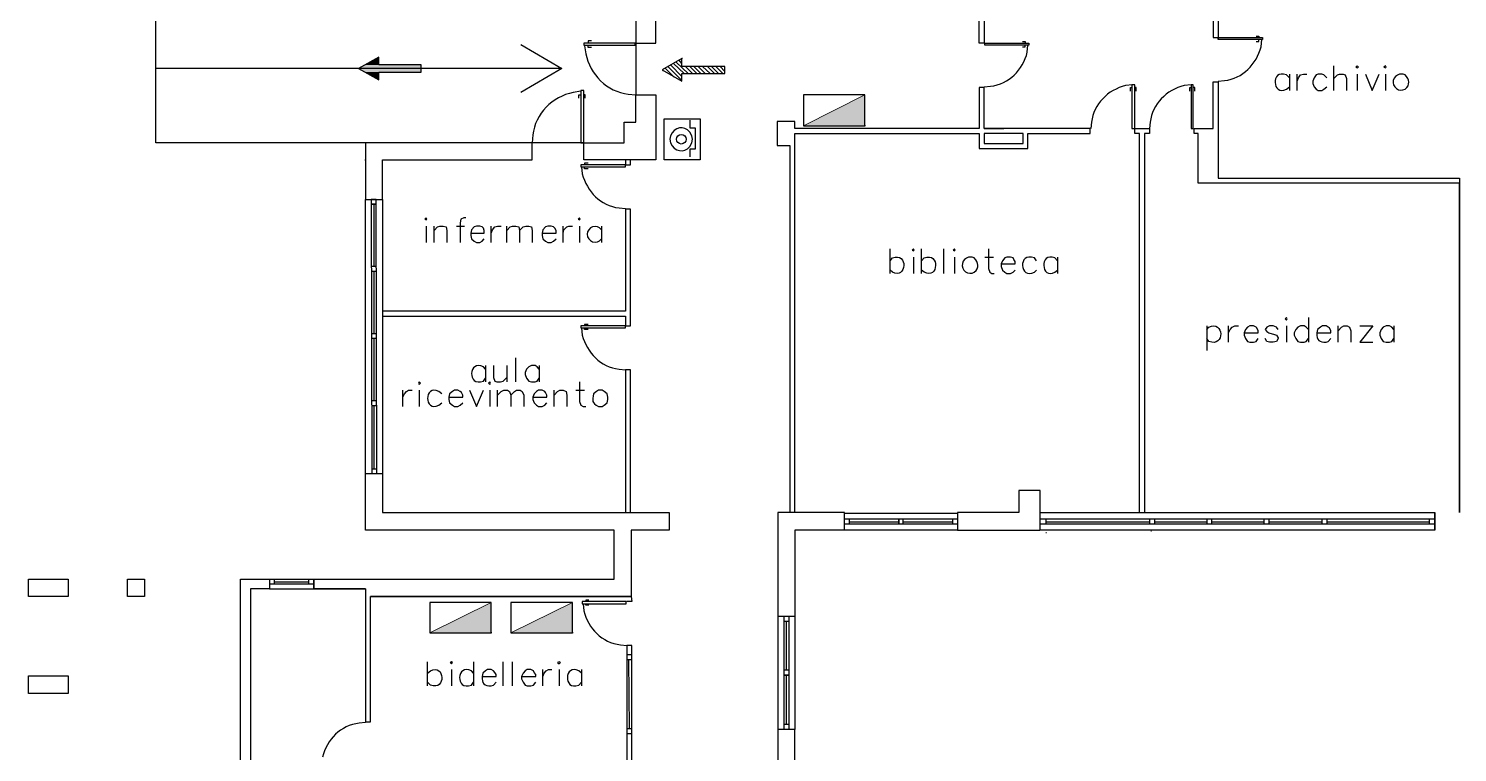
# Model space of a CAD drawing. Header units: millimetres. Extents: x 2592 to 5194, y 1172 to 2359.
# Drawn here: x 2593.068 to 2594.754, y 1181.037 to 1181.89 of the extents above; entities that cross this region are included whole.
import ezdxf

# ---------------------------------------------------------------- set-up
doc = ezdxf.new("R2010")
doc.units = ezdxf.units.MM
doc.layers.add('PDF _Geometria', color=7, linetype='Continuous')
doc.layers.add('PDF _Riempimenti solidi', color=3, linetype='Continuous')

msp = doc.modelspace()

# ---------------------------------------------------------------- linework, layer by layer
at = {"layer": 'PDF _Geometria', "lineweight": 25}
for points in [[(2594.7561, 1181.969), (2594.6603, 1181.969), (2594.6603, 1181.9865), (2594.4478, 1181.9865), (2594.4478, 1181.9432), (2594.4653, 1181.9432), (2594.4653, 1181.8799), (2594.4711, 1181.8799)], [(2593.7228, 1181.9299), (2593.7703, 1181.9299), (2593.7703, 1181.9065), (2593.7844, 1181.9065), (2593.7844, 1181.8732), (2593.8078, 1181.8732), (2593.8078, 1181.9507), (2593.7228, 1181.9507)], [(2594.4711, 1181.9432), (2594.4711, 1181.8774)], [(2593.7228, 1181.7557), (2593.7703, 1181.7557), (2593.7703, 1181.7799), (2593.7844, 1181.7799), (2593.7844, 1181.8124), (2593.8078, 1181.8124), (2593.8078, 1181.7357), (2593.7228, 1181.7357), (2593.7228, 1181.7557), (2593.6619, 1181.7557), (2593.2178, 1181.7557), (2593.2178, 1181.9299), (2593.4644, 1181.9299), (2593.6528, 1181.9299)], [(2593.6486, 1181.8715), (2593.6969, 1181.8432), (2593.2178, 1181.8432)], [(2593.7844, 1181.8732), (2593.7844, 1181.8124)], [(2593.8394, 1181.8549), (2593.8386, 1181.8549), (2593.8153, 1181.8415), (2593.8386, 1181.8282), (2593.8386, 1181.8374), (2593.8894, 1181.8374), (2593.8894, 1181.8457), (2593.8386, 1181.8457), (2593.8386, 1181.8549)], [(2593.6969, 1181.8432), (2593.6486, 1181.8149)], [(2593.8169, 1181.8407), (2593.8161, 1181.8415)], [(2593.8294, 1181.8332), (2593.8194, 1181.8432)], [(2593.8386, 1181.829), (2593.8219, 1181.8457)], [(2593.8386, 1181.834), (2593.8253, 1181.8474)], [(2593.8411, 1181.8374), (2593.8286, 1181.849)], [(2593.8461, 1181.8374), (2593.8319, 1181.8507)], [(2593.8386, 1181.849), (2593.8353, 1181.8532)], [(2593.8511, 1181.8374), (2593.8428, 1181.8457)], [(2593.8561, 1181.8374), (2593.8478, 1181.8457)], [(2593.8611, 1181.8374), (2593.8528, 1181.8457)], [(2593.8661, 1181.8374), (2593.8578, 1181.8457)], [(2593.8719, 1181.8374), (2593.8628, 1181.8457)], [(2593.8769, 1181.8374), (2593.8686, 1181.8457)], [(2593.8819, 1181.8374), (2593.8736, 1181.8457)], [(2593.8869, 1181.8374), (2593.8786, 1181.8457)], [(2593.8894, 1181.8399), (2593.8836, 1181.8457)], [(2593.8894, 1181.8449), (2593.8886, 1181.8457)], [(2594.6078, 1181.8174), (2594.6078, 1181.8465)], [(2593.9719, 1181.3199), (2593.9719, 1181.7665), (2594.1894, 1181.7665), (2594.1894, 1181.749), (2594.2469, 1181.749), (2594.2469, 1181.7665), (2594.3203, 1181.7665), (2594.3203, 1181.7724), (2594.1953, 1181.7724), (2594.1953, 1181.8207), (2594.1894, 1181.8207), (2594.1894, 1181.7724), (2593.9719, 1181.7724), (2593.9719, 1181.7807), (2593.9511, 1181.7807), (2593.9511, 1181.7524), (2593.9661, 1181.7524), (2593.9661, 1181.3199)], [(2594.4478, 1181.7082), (2594.4478, 1181.7665), (2594.4428, 1181.7665), (2594.4428, 1181.7724), (2594.4653, 1181.7724), (2594.4653, 1181.8274), (2594.4711, 1181.8274), (2594.4711, 1181.7724), (2594.4711, 1181.714), (2594.7561, 1181.714), (2594.7561, 1181.3199), (2594.7561, 1181.7082), (2594.4711, 1181.7082), (2594.4478, 1181.7082), (2594.4478, 1181.7665)], [(2594.5553, 1181.8324), (2594.5519, 1181.8357)], [(2594.5519, 1181.819), (2594.5553, 1181.8215)], [(2594.5553, 1181.8365), (2594.5553, 1181.8174)], [(2594.5644, 1181.8174), (2594.5644, 1181.8365)], [(2594.5644, 1181.8282), (2594.5661, 1181.8324), (2594.5686, 1181.8357), (2594.5719, 1181.8365), (2594.5761, 1181.8365)], [(2594.5994, 1181.8324), (2594.5961, 1181.8357), (2594.5936, 1181.8365), (2594.5894, 1181.8365), (2594.5869, 1181.8357), (2594.5844, 1181.8324), (2594.5828, 1181.8282), (2594.5828, 1181.8257), (2594.5844, 1181.8215), (2594.5869, 1181.819), (2594.5894, 1181.8174), (2594.5936, 1181.8174), (2594.5961, 1181.819), (2594.5994, 1181.8215)], [(2594.6078, 1181.8315), (2594.6119, 1181.8357), (2594.6144, 1181.8365), (2594.6186, 1181.8365), (2594.6211, 1181.8357), (2594.6228, 1181.8315), (2594.6228, 1181.8174)], [(2594.6353, 1181.8365), (2594.6353, 1181.8174)], [(2594.6453, 1181.8365), (2594.6528, 1181.8174), (2594.6611, 1181.8365)], [(2594.6686, 1181.8365), (2594.6686, 1181.8174)], [(2594.0553, 1181.7757), (2594.0544, 1181.7757), (2594.0544, 1181.8124), (2593.9819, 1181.8124), (2593.9819, 1181.7757), (2594.0544, 1181.7757)], [(2593.8478, 1181.7824), (2593.8478, 1181.7732), (2593.8544, 1181.7732), (2593.8544, 1181.7482), (2593.8478, 1181.7482), (2593.8478, 1181.739)], [(2594.1953, 1181.7724), (2594.2186, 1181.7724)], [(2594.3786, 1181.3199), (2594.3786, 1181.7665), (2594.3728, 1181.7665), (2594.3728, 1181.7724), (2594.3903, 1181.7724), (2594.3903, 1181.7665), (2594.3844, 1181.7665), (2594.3844, 1181.3199)], [(2593.4653, 1181.7557), (2593.4653, 1181.689), (2593.4853, 1181.689), (2593.4853, 1181.7357), (2593.6619, 1181.7357), (2593.6619, 1181.7557)], [(2593.8253, 1181.764), (2593.8244, 1181.7599), (2593.8253, 1181.7557)], [(2593.8478, 1181.7515), (2593.8503, 1181.7557), (2593.8511, 1181.7599), (2593.8503, 1181.764), (2593.8478, 1181.7682)], [(2594.2186, 1181.7665), (2594.1953, 1181.7665), (2594.1953, 1181.7549), (2594.2411, 1181.7549), (2594.2411, 1181.7665), (2594.1953, 1181.7665)], [(2593.4644, 1181.7357), (2593.4653, 1181.7357)], [(2593.7719, 1181.7357), (2593.7719, 1181.7299), (2593.7778, 1181.7299), (2593.7778, 1181.7357)], [(2593.4653, 1181.3657), (2593.4653, 1181.689)], [(2593.4853, 1181.689), (2593.4853, 1181.3657)], [(2593.4853, 1181.5515), (2593.7719, 1181.5515), (2593.7719, 1181.5399), (2593.7778, 1181.5399), (2593.7778, 1181.6774), (2593.7719, 1181.6774), (2593.7719, 1181.5574), (2593.4853, 1181.5574)], [(2593.5369, 1181.6574), (2593.5369, 1181.6382)], [(2593.5461, 1181.6382), (2593.5461, 1181.6574)], [(2593.5461, 1181.6524), (2593.5503, 1181.6565), (2593.5528, 1181.6574), (2593.5569, 1181.6574), (2593.5603, 1181.6565), (2593.5611, 1181.6524), (2593.5611, 1181.6382)], [(2593.5728, 1181.6574), (2593.5819, 1181.6574)], [(2593.5836, 1181.6674), (2593.5811, 1181.6674), (2593.5778, 1181.6657), (2593.5769, 1181.6615), (2593.5769, 1181.6382)], [(2593.5894, 1181.649), (2593.6053, 1181.649), (2593.6053, 1181.6524), (2593.6044, 1181.6549), (2593.6028, 1181.6565), (2593.6003, 1181.6574), (2593.5961, 1181.6574), (2593.5936, 1181.6565), (2593.5903, 1181.6532), (2593.5894, 1181.649), (2593.5894, 1181.6465), (2593.5903, 1181.6424), (2593.5936, 1181.6399), (2593.5961, 1181.6382), (2593.6003, 1181.6382), (2593.6028, 1181.6399), (2593.6053, 1181.6424)], [(2593.6136, 1181.6382), (2593.6136, 1181.6574)], [(2593.6136, 1181.649), (2593.6153, 1181.6532), (2593.6178, 1181.6565), (2593.6211, 1181.6574), (2593.6253, 1181.6574)], [(2593.6319, 1181.6382), (2593.6319, 1181.6574)], [(2593.6319, 1181.6524), (2593.6361, 1181.6565), (2593.6386, 1181.6574), (2593.6428, 1181.6574), (2593.6461, 1181.6565), (2593.6469, 1181.6524), (2593.6469, 1181.6382)], [(2593.6469, 1181.6524), (2593.6511, 1181.6565), (2593.6544, 1181.6574), (2593.6578, 1181.6574), (2593.6611, 1181.6565), (2593.6619, 1181.6524), (2593.6619, 1181.6382)], [(2593.6736, 1181.649), (2593.6903, 1181.649), (2593.6903, 1181.6524), (2593.6886, 1181.6549), (2593.6869, 1181.6565), (2593.6844, 1181.6574), (2593.6803, 1181.6574), (2593.6778, 1181.6565), (2593.6744, 1181.6532), (2593.6736, 1181.649), (2593.6736, 1181.6465), (2593.6744, 1181.6424), (2593.6778, 1181.6399), (2593.6803, 1181.6382), (2593.6844, 1181.6382), (2593.6869, 1181.6399), (2593.6903, 1181.6424)], [(2593.6986, 1181.6382), (2593.6986, 1181.6574)], [(2593.6986, 1181.649), (2593.6994, 1181.6532), (2593.7028, 1181.6565), (2593.7053, 1181.6574), (2593.7094, 1181.6574)], [(2593.7178, 1181.6574), (2593.7178, 1181.6382)], [(2593.7436, 1181.6574), (2593.7436, 1181.6382)], [(2594.0844, 1181.6015), (2594.0844, 1181.6307)], [(2594.0844, 1181.6165), (2594.0869, 1181.6199)], [(2594.1119, 1181.6207), (2594.1119, 1181.6015)], [(2594.1211, 1181.6015), (2594.1211, 1181.6307)], [(2594.1211, 1181.6165), (2594.1244, 1181.6199)], [(2594.1478, 1181.6015), (2594.1478, 1181.6307)], [(2594.1603, 1181.6207), (2594.1603, 1181.6015)], [(2594.1961, 1181.6207), (2594.2061, 1181.6207)], [(2594.2003, 1181.6307), (2594.2003, 1181.6074), (2594.2019, 1181.6032), (2594.2044, 1181.6015), (2594.2069, 1181.6015)], [(2594.2153, 1181.6132), (2594.2319, 1181.6132), (2594.2319, 1181.6157), (2594.2303, 1181.6182), (2594.2294, 1181.6199), (2594.2261, 1181.6207), (2594.2219, 1181.6207), (2594.2194, 1181.6199), (2594.2169, 1181.6165), (2594.2153, 1181.6132), (2594.2153, 1181.6099), (2594.2169, 1181.6057), (2594.2194, 1181.6032), (2594.2219, 1181.6015), (2594.2261, 1181.6015), (2594.2294, 1181.6032), (2594.2319, 1181.6057)], [(2594.2569, 1181.6165), (2594.2544, 1181.6199)], [(2594.2819, 1181.6165), (2594.2786, 1181.6199)], [(2594.2819, 1181.6207), (2594.2819, 1181.6015)], [(2594.0869, 1181.6032), (2594.0844, 1181.6057)], [(2594.1244, 1181.6032), (2594.1211, 1181.6057)], [(2594.2544, 1181.6032), (2594.2569, 1181.6057)], [(2594.2786, 1181.6032), (2594.2819, 1181.6057)], [(2594.4578, 1181.5399), (2594.4578, 1181.5107)], [(2594.4578, 1181.5357), (2594.4603, 1181.5382)], [(2594.4836, 1181.5207), (2594.4836, 1181.5399)], [(2594.4836, 1181.5315), (2594.4853, 1181.5357), (2594.4878, 1181.5382), (2594.4911, 1181.5399), (2594.4953, 1181.5399)], [(2594.5019, 1181.5315), (2594.5186, 1181.5315), (2594.5186, 1181.534), (2594.5169, 1181.5374), (2594.5161, 1181.5382), (2594.5128, 1181.5399), (2594.5086, 1181.5399), (2594.5061, 1181.5382), (2594.5036, 1181.5357), (2594.5019, 1181.5315), (2594.5019, 1181.529), (2594.5036, 1181.5249), (2594.5061, 1181.5215), (2594.5086, 1181.5207), (2594.5128, 1181.5207), (2594.5161, 1181.5215), (2594.5186, 1181.5249)], [(2594.5419, 1181.5357), (2594.5403, 1181.5382), (2594.5361, 1181.5399), (2594.5319, 1181.5399), (2594.5286, 1181.5382), (2594.5269, 1181.5357), (2594.5286, 1181.5332), (2594.5311, 1181.5315), (2594.5378, 1181.5299), (2594.5403, 1181.529), (2594.5419, 1181.5257), (2594.5419, 1181.5249), (2594.5403, 1181.5215), (2594.5361, 1181.5207), (2594.5319, 1181.5207), (2594.5286, 1181.5215), (2594.5269, 1181.5249)], [(2594.5519, 1181.5399), (2594.5519, 1181.5207)], [(2594.5778, 1181.5357), (2594.5753, 1181.5382), (2594.5728, 1181.5399), (2594.5686, 1181.5399), (2594.5653, 1181.5382), (2594.5628, 1181.5357), (2594.5611, 1181.5315), (2594.5611, 1181.529), (2594.5628, 1181.5249), (2594.5653, 1181.5215), (2594.5686, 1181.5207), (2594.5728, 1181.5207), (2594.5753, 1181.5215), (2594.5778, 1181.5249)], [(2594.5778, 1181.5499), (2594.5778, 1181.5207)], [(2594.6128, 1181.5207), (2594.6128, 1181.5399)], [(2594.6128, 1181.534), (2594.6169, 1181.5382), (2594.6194, 1181.5399), (2594.6236, 1181.5399), (2594.6261, 1181.5382), (2594.6278, 1181.534), (2594.6278, 1181.5207)], [(2594.6386, 1181.5399), (2594.6536, 1181.5399), (2594.6386, 1181.5207), (2594.6536, 1181.5207)], [(2594.6786, 1181.5357), (2594.6761, 1181.5382), (2594.6736, 1181.5399), (2594.6694, 1181.5399), (2594.6661, 1181.5382), (2594.6636, 1181.5357), (2594.6619, 1181.5315), (2594.6619, 1181.529), (2594.6636, 1181.5249), (2594.6661, 1181.5215), (2594.6694, 1181.5207), (2594.6736, 1181.5207), (2594.6761, 1181.5215), (2594.6786, 1181.5249)], [(2594.6786, 1181.5399), (2594.6786, 1181.5207)], [(2594.4603, 1181.5215), (2594.4578, 1181.5249)], [(2594.5986, 1181.5207), (2594.6011, 1181.5215), (2594.6044, 1181.5249)], [(2593.6428, 1181.474), (2593.6428, 1181.5024)], [(2593.6069, 1181.489), (2593.6044, 1181.4915)], [(2593.6069, 1181.4932), (2593.6069, 1181.474)], [(2593.6161, 1181.4932), (2593.6161, 1181.479), (2593.6178, 1181.4749), (2593.6203, 1181.474), (2593.6244, 1181.474), (2593.6278, 1181.4749), (2593.6319, 1181.479)], [(2593.6319, 1181.4932), (2593.6319, 1181.474)], [(2593.6703, 1181.489), (2593.6678, 1181.4915), (2593.6653, 1181.4932), (2593.6611, 1181.4932), (2593.6578, 1181.4915), (2593.6553, 1181.489), (2593.6536, 1181.4849), (2593.6536, 1181.4824), (2593.6553, 1181.4782), (2593.6578, 1181.4749), (2593.6611, 1181.474), (2593.6653, 1181.474), (2593.6678, 1181.4749), (2593.6703, 1181.4782)], [(2593.6703, 1181.4932), (2593.6703, 1181.474)], [(2593.7778, 1181.3199), (2593.7778, 1181.4882), (2593.7719, 1181.4882), (2593.7719, 1181.3199)], [(2593.6044, 1181.4749), (2593.6069, 1181.4782)], [(2593.7178, 1181.474), (2593.7178, 1181.4507), (2593.7194, 1181.4465), (2593.7219, 1181.4449), (2593.7253, 1181.4449)], [(2593.5094, 1181.4449), (2593.5094, 1181.464)], [(2593.5094, 1181.4557), (2593.5111, 1181.4599), (2593.5136, 1181.4624), (2593.5161, 1181.464), (2593.5203, 1181.464)], [(2593.5286, 1181.464), (2593.5286, 1181.4449)], [(2593.5553, 1181.4599), (2593.5519, 1181.4624)], [(2593.5519, 1181.4465), (2593.5553, 1181.449)], [(2593.5636, 1181.4557), (2593.5803, 1181.4557), (2593.5803, 1181.4582), (2593.5786, 1181.4615), (2593.5769, 1181.4624), (2593.5744, 1181.464), (2593.5703, 1181.464), (2593.5678, 1181.4624), (2593.5644, 1181.4599), (2593.5636, 1181.4557), (2593.5636, 1181.4532), (2593.5644, 1181.449), (2593.5678, 1181.4465), (2593.5703, 1181.4449), (2593.5744, 1181.4449), (2593.5769, 1181.4465), (2593.5803, 1181.449)], [(2593.5878, 1181.464), (2593.5961, 1181.4449), (2593.6044, 1181.464)], [(2593.6119, 1181.464), (2593.6119, 1181.4449)], [(2593.6211, 1181.4449), (2593.6211, 1181.464)], [(2593.6211, 1181.4582), (2593.6253, 1181.4624), (2593.6286, 1181.464), (2593.6328, 1181.464), (2593.6353, 1181.4624), (2593.6369, 1181.4582), (2593.6369, 1181.4449)], [(2593.6369, 1181.4582), (2593.6411, 1181.4624), (2593.6436, 1181.464), (2593.6478, 1181.464), (2593.6503, 1181.4624), (2593.6519, 1181.4582), (2593.6519, 1181.4449)], [(2593.6628, 1181.4557), (2593.6794, 1181.4557), (2593.6794, 1181.4582), (2593.6778, 1181.4615), (2593.6769, 1181.4624), (2593.6736, 1181.464), (2593.6694, 1181.464), (2593.6669, 1181.4624), (2593.6644, 1181.4599), (2593.6628, 1181.4557), (2593.6628, 1181.4532), (2593.6644, 1181.449), (2593.6669, 1181.4465), (2593.6694, 1181.4449), (2593.6736, 1181.4449), (2593.6769, 1181.4465), (2593.6794, 1181.449)], [(2593.6878, 1181.4449), (2593.6878, 1181.464)], [(2593.6878, 1181.4582), (2593.6919, 1181.4624), (2593.6944, 1181.464), (2593.6986, 1181.464), (2593.7019, 1181.4624), (2593.7028, 1181.4582), (2593.7028, 1181.4449)], [(2593.7136, 1181.464), (2593.7236, 1181.464)], [(2593.7403, 1181.4449), (2593.7444, 1181.4449), (2593.7469, 1181.4465), (2593.7503, 1181.449), (2593.7511, 1181.4532), (2593.7511, 1181.4557), (2593.7503, 1181.4599), (2593.7469, 1181.4624), (2593.7444, 1181.464), (2593.7403, 1181.464), (2593.7378, 1181.4624), (2593.7344, 1181.4599)], [(2593.3519, 1181.2415), (2593.4044, 1181.2415), (2593.4044, 1181.2299), (2593.4653, 1181.2299), (2593.4044, 1181.2299), (2593.4044, 1181.2415), (2593.7586, 1181.2415), (2593.7586, 1181.299), (2593.4653, 1181.299), (2593.4653, 1181.3657), (2593.4853, 1181.3657), (2593.4853, 1181.3199), (2593.8236, 1181.3199), (2593.8236, 1181.299), (2593.7786, 1181.299), (2593.7786, 1181.2207), (2593.4711, 1181.2207), (2593.7786, 1181.2207), (2593.7794, 1181.2149), (2593.7736, 1181.2149)], [(2594.1636, 1181.299), (2594.2611, 1181.299), (2594.2611, 1181.3457), (2594.2361, 1181.3457), (2594.2361, 1181.3199), (2594.1636, 1181.3199), (2594.1636, 1181.299), (2594.0303, 1181.299), (2594.0303, 1181.3199), (2593.9519, 1181.3199), (2593.9519, 1181.064)], [(2594.0303, 1181.319), (2594.1636, 1181.319)], [(2594.2619, 1181.3199), (2594.7269, 1181.3199)], [(2594.7269, 1181.299), (2594.7269, 1181.3199), (2594.7269, 1181.299)], [(2594.0303, 1181.299), (2593.9719, 1181.299), (2593.9719, 1181.064)], [(2594.7269, 1181.299), (2594.2619, 1181.299)], [(2594.3919, 1181.2982), (2594.3928, 1181.2982)], [(2594.2678, 1181.2965), (2594.2686, 1181.2965)], [(2593.6078, 1180.9949), (2593.3178, 1180.9949), (2593.3178, 1181.2415), (2593.3519, 1181.2415), (2593.3519, 1181.2299), (2593.3294, 1181.2299), (2593.3294, 1181.0099), (2593.4653, 1181.0099), (2593.4653, 1181.0215), (2593.4711, 1181.0215), (2593.4711, 1181.0157), (2593.5844, 1181.0157), (2593.6078, 1181.0065), (2593.6078, 1180.9949), (2593.7594, 1180.9949), (2593.7794, 1180.9949)], [(2593.3519, 1181.2357), (2593.4044, 1181.2357)], [(2593.3519, 1181.2299), (2593.4044, 1181.2299)], [(2593.3578, 1181.2357), (2593.3578, 1181.2415)], [(2593.3578, 1181.2382), (2593.3986, 1181.2382)], [(2593.3986, 1181.2357), (2593.3986, 1181.2415)], [(2593.4653, 1181.2299), (2593.4653, 1181.0732), (2593.4711, 1181.0732), (2593.4711, 1181.2207)], [(2593.6144, 1181.1782), (2593.6136, 1181.1782), (2593.6136, 1181.214), (2593.5411, 1181.214), (2593.5411, 1181.1782), (2593.6136, 1181.1782)], [(2593.7103, 1181.1782), (2593.7094, 1181.1782), (2593.7094, 1181.214), (2593.6369, 1181.214), (2593.6369, 1181.1782), (2593.7094, 1181.1782)], [(2593.9719, 1181.1974), (2593.9519, 1181.1974)], [(2593.7736, 1181.1524), (2593.7794, 1181.1524), (2593.7794, 1181.1632), (2593.7736, 1181.1632), (2593.7736, 1181.1465), (2593.7794, 1181.1465), (2593.7794, 1181.1524)], [(2593.7736, 1181.1465), (2593.7736, 1181.0649)], [(2593.7769, 1181.0649), (2593.7761, 1181.1465)], [(2593.7794, 1181.0649), (2593.7794, 1181.1465)], [(2593.5386, 1181.1157), (2593.5386, 1181.144)], [(2593.5386, 1181.1307), (2593.5419, 1181.1332)], [(2593.5669, 1181.1349), (2593.5669, 1181.1157)], [(2593.5928, 1181.1307), (2593.5903, 1181.1332)], [(2593.5928, 1181.144), (2593.5928, 1181.1157)], [(2593.6278, 1181.1157), (2593.6278, 1181.144)], [(2593.6386, 1181.1157), (2593.6386, 1181.144)], [(2593.6494, 1181.1265), (2593.6661, 1181.1265), (2593.6661, 1181.129), (2593.6644, 1181.1315), (2593.6636, 1181.1332), (2593.6603, 1181.1349), (2593.6561, 1181.1349), (2593.6536, 1181.1332), (2593.6511, 1181.1307), (2593.6494, 1181.1265), (2593.6494, 1181.124), (2593.6511, 1181.1199), (2593.6536, 1181.1165), (2593.6561, 1181.1157), (2593.6603, 1181.1157), (2593.6636, 1181.1165), (2593.6661, 1181.1199)], [(2593.6744, 1181.1157), (2593.6744, 1181.1349)], [(2593.6744, 1181.1265), (2593.6761, 1181.1307), (2593.6786, 1181.1332), (2593.6811, 1181.1349), (2593.6853, 1181.1349)], [(2593.6936, 1181.1349), (2593.6936, 1181.1157)], [(2593.7203, 1181.1307), (2593.7169, 1181.1332)], [(2593.7203, 1181.1349), (2593.7203, 1181.1157)], [(2593.5419, 1181.1165), (2593.5386, 1181.1199)], [(2593.5903, 1181.1165), (2593.5928, 1181.1199)], [(2593.6136, 1181.1157), (2593.6161, 1181.1165), (2593.6194, 1181.1199)], [(2593.7169, 1181.1165), (2593.7203, 1181.1199)], [(2593.7794, 1181.059), (2593.7794, 1181.0649), (2593.7736, 1181.0649), (2593.7736, 1181.059)], [(2593.9719, 1180.9657), (2593.9719, 1181.064), (2593.9519, 1181.064), (2593.9519, 1180.9657)], [(2593.7794, 1181.0157), (2593.7794, 1181.059), (2593.7736, 1181.059), (2593.7736, 1181.0157)]]:
    msp.add_lwpolyline(points, dxfattribs=at)
for points in [[(2594.1894, 1181.944), (2594.1894, 1181.9682), (2594.2186, 1181.9682), (2594.2186, 1181.944), (2594.1953, 1181.944), (2594.1953, 1181.8732), (2594.1894, 1181.8732), (2594.1894, 1181.9082), (2594.0361, 1181.9082), (2594.0361, 1181.914), (2594.1894, 1181.914)], [(2593.4811, 1181.8474), (2593.4811, 1181.8565), (2593.4569, 1181.8432), (2593.4811, 1181.8299), (2593.4811, 1181.839), (2593.5311, 1181.839), (2593.5311, 1181.8474)], [(2594.6336, 1181.8449), (2594.6353, 1181.844), (2594.6369, 1181.8449), (2594.6353, 1181.8465)], [(2594.6669, 1181.8449), (2594.6686, 1181.844), (2594.6694, 1181.8449), (2594.6686, 1181.8465)], [(2593.8603, 1181.7357), (2593.8178, 1181.7357), (2593.8178, 1181.784), (2593.8603, 1181.784)], [(2593.5353, 1181.6657), (2593.5369, 1181.6649), (2593.5378, 1181.6657), (2593.5369, 1181.6674)], [(2593.7161, 1181.6657), (2593.7178, 1181.6649), (2593.7186, 1181.6657), (2593.7178, 1181.6674)], [(2594.1103, 1181.629), (2594.1119, 1181.6282), (2594.1128, 1181.629), (2594.1119, 1181.6307)], [(2594.1586, 1181.629), (2594.1603, 1181.6282), (2594.1611, 1181.629), (2594.1603, 1181.6307)], [(2594.5503, 1181.5482), (2594.5519, 1181.5465), (2594.5528, 1181.5482), (2594.5519, 1181.5499)], [(2594.5878, 1181.5315), (2594.6044, 1181.5315), (2594.6044, 1181.534), (2594.6028, 1181.5374), (2594.6011, 1181.5382), (2594.5986, 1181.5399), (2594.5944, 1181.5399), (2594.5919, 1181.5382), (2594.5886, 1181.5357)], [(2593.5278, 1181.4724), (2593.5286, 1181.4707), (2593.5303, 1181.4724), (2593.5286, 1181.474)], [(2593.6103, 1181.4724), (2593.6119, 1181.4707), (2593.6128, 1181.4724), (2593.6119, 1181.474)], [(2593.1144, 1181.2207), (2593.0678, 1181.2207), (2593.0678, 1181.2415), (2593.1144, 1181.2415)], [(2593.2044, 1181.2207), (2593.1844, 1181.2207), (2593.1844, 1181.2415), (2593.2044, 1181.2415)], [(2593.5653, 1181.1432), (2593.5669, 1181.1415), (2593.5678, 1181.1432), (2593.5669, 1181.144)], [(2593.6028, 1181.1265), (2593.6194, 1181.1265), (2593.6194, 1181.129), (2593.6178, 1181.1315), (2593.6161, 1181.1332), (2593.6136, 1181.1349), (2593.6094, 1181.1349), (2593.6069, 1181.1332), (2593.6036, 1181.1307)], [(2593.6919, 1181.1432), (2593.6936, 1181.1415), (2593.6953, 1181.1432), (2593.6936, 1181.144)], [(2593.1144, 1181.1065), (2593.0678, 1181.1065), (2593.0678, 1181.1274), (2593.1144, 1181.1274)]]:
    msp.add_lwpolyline(points, close=True, dxfattribs=at)
at = {"layer": 'PDF _Geometria', "color": 4, "lineweight": 25}
for points in [[(2593.7228, 1181.8732), (2593.7228, 1181.8707), (2593.7836, 1181.8707), (2593.7836, 1181.8732)], [(2594.2478, 1181.8732), (2594.2478, 1181.8707), (2594.1961, 1181.8707), (2594.1961, 1181.8732)], [(2594.5236, 1181.8799), (2594.5236, 1181.8774), (2594.4711, 1181.8774), (2594.4711, 1181.8799)], [(2594.3728, 1181.824), (2594.3694, 1181.824), (2594.3694, 1181.7724), (2594.3728, 1181.7724)], [(2594.4419, 1181.824), (2594.4394, 1181.824), (2594.4394, 1181.7724), (2594.4419, 1181.7724)], [(2593.7228, 1181.8174), (2593.7194, 1181.8174), (2593.7194, 1181.7557), (2593.7228, 1181.7557)], [(2593.7194, 1181.7299), (2593.7194, 1181.7274), (2593.7719, 1181.7274), (2593.7719, 1181.7299)], [(2593.7194, 1181.5399), (2593.7194, 1181.5374), (2593.7719, 1181.5374), (2593.7719, 1181.5399)], [(2593.7211, 1181.2149), (2593.7211, 1181.2124), (2593.7728, 1181.2124), (2593.7728, 1181.2149)]]:
    msp.add_lwpolyline(points, close=True, dxfattribs=at)
for points in [[(2593.7319, 1181.8757), (2593.7278, 1181.8757), (2593.7278, 1181.8732)], [(2593.7319, 1181.8682), (2593.7278, 1181.8682), (2593.7278, 1181.8707)], [(2594.2403, 1181.8749), (2594.2436, 1181.8749), (2594.2436, 1181.8732)], [(2594.2403, 1181.869), (2594.2436, 1181.869), (2594.2436, 1181.8707)], [(2594.2461, 1181.8624), (2594.2469, 1181.8707)], [(2594.5161, 1181.8815), (2594.5194, 1181.8815), (2594.5194, 1181.8799)], [(2594.5161, 1181.8749), (2594.5194, 1181.8749), (2594.5194, 1181.8774)], [(2594.5219, 1181.869), (2594.5228, 1181.8774)], [(2593.7236, 1181.8699), (2593.7253, 1181.8607)], [(2594.1953, 1181.8215), (2594.2028, 1181.8224)], [(2594.3703, 1181.824), (2594.3619, 1181.8232)], [(2594.3678, 1181.8165), (2594.3678, 1181.8207), (2594.3694, 1181.8207)], [(2594.3744, 1181.8165), (2594.3744, 1181.8207), (2594.3728, 1181.8207)], [(2594.4394, 1181.824), (2594.4311, 1181.8232)], [(2594.4378, 1181.8165), (2594.4378, 1181.8207), (2594.4394, 1181.8207)], [(2594.4436, 1181.8165), (2594.4436, 1181.8207), (2594.4419, 1181.8207)], [(2594.4711, 1181.8282), (2594.4786, 1181.829)], [(2593.7194, 1181.8165), (2593.7103, 1181.8149)], [(2593.7169, 1181.8082), (2593.7169, 1181.8124), (2593.7194, 1181.8124)], [(2593.7244, 1181.8082), (2593.7244, 1181.8124), (2593.7228, 1181.8124)], [(2593.7753, 1181.8132), (2593.7844, 1181.8124)], [(2594.3219, 1181.7799), (2594.3211, 1181.7724)], [(2594.3911, 1181.7799), (2594.3903, 1181.7724)], [(2593.6628, 1181.7649), (2593.6619, 1181.7557)], [(2593.7203, 1181.7274), (2593.7211, 1181.719)], [(2593.7278, 1181.7315), (2593.7236, 1181.7315), (2593.7236, 1181.7299)], [(2593.7278, 1181.7249), (2593.7236, 1181.7249), (2593.7236, 1181.7274)], [(2593.4786, 1181.3657), (2593.4778, 1181.689), (2593.4719, 1181.689), (2593.4728, 1181.3657)], [(2593.4719, 1181.6832), (2593.4778, 1181.6832), (2593.4719, 1181.6832)], [(2593.4753, 1181.6099), (2593.4753, 1181.6832)], [(2593.7644, 1181.679), (2593.7719, 1181.6782)], [(2593.4778, 1181.6099), (2593.4719, 1181.6099)], [(2593.4778, 1181.604), (2593.4719, 1181.604)], [(2593.4753, 1181.5307), (2593.4753, 1181.604)], [(2593.7203, 1181.5374), (2593.7211, 1181.529)], [(2593.7278, 1181.5415), (2593.7236, 1181.5415), (2593.7236, 1181.5399)], [(2593.7278, 1181.5357), (2593.7236, 1181.5357), (2593.7236, 1181.5374)], [(2593.4778, 1181.5307), (2593.4728, 1181.5307)], [(2593.4778, 1181.5249), (2593.4728, 1181.5249)], [(2593.4753, 1181.4515), (2593.4753, 1181.5249)], [(2593.7644, 1181.489), (2593.7719, 1181.4882)], [(2593.4786, 1181.4515), (2593.4728, 1181.4515)], [(2593.4786, 1181.4457), (2593.4728, 1181.4457)], [(2593.4753, 1181.3715), (2593.4753, 1181.4457)], [(2593.4728, 1181.3715), (2593.4786, 1181.3715)], [(2594.0303, 1181.3124), (2594.1636, 1181.3124)], [(2594.0303, 1181.3065), (2594.1636, 1181.3065)], [(2594.0361, 1181.3124), (2594.0361, 1181.3065)], [(2594.0361, 1181.309), (2594.0944, 1181.309)], [(2594.0944, 1181.3124), (2594.0944, 1181.3065), (2594.0944, 1181.3124)], [(2594.0994, 1181.3124), (2594.0994, 1181.3065)], [(2594.0994, 1181.309), (2594.1578, 1181.309)], [(2594.1578, 1181.3124), (2594.1578, 1181.3065)], [(2594.2619, 1181.3124), (2594.7269, 1181.3124)], [(2594.2619, 1181.3065), (2594.7269, 1181.3065)], [(2594.2678, 1181.3124), (2594.2678, 1181.3065)], [(2594.2678, 1181.309), (2594.3903, 1181.309)], [(2594.3903, 1181.3124), (2594.3903, 1181.3065)], [(2594.3961, 1181.3124), (2594.3961, 1181.3065)], [(2594.3961, 1181.309), (2594.4578, 1181.309)], [(2594.4578, 1181.3124), (2594.4578, 1181.3065)], [(2594.4636, 1181.3124), (2594.4636, 1181.3065)], [(2594.4636, 1181.309), (2594.5253, 1181.309)], [(2594.5253, 1181.3124), (2594.5253, 1181.3065)], [(2594.5311, 1181.3124), (2594.5311, 1181.3065)], [(2594.5311, 1181.309), (2594.5936, 1181.309)], [(2594.5936, 1181.3124), (2594.5936, 1181.3065)], [(2594.5994, 1181.3124), (2594.5994, 1181.3065)], [(2594.5994, 1181.309), (2594.7203, 1181.309)], [(2594.7203, 1181.3124), (2594.7203, 1181.3065)], [(2593.7286, 1181.2165), (2593.7253, 1181.2165), (2593.7253, 1181.2149)], [(2593.7219, 1181.2124), (2593.7228, 1181.204)], [(2593.7286, 1181.2107), (2593.7253, 1181.2107), (2593.7253, 1181.2124)], [(2593.9594, 1181.064), (2593.9594, 1181.1974)], [(2593.9653, 1181.064), (2593.9653, 1181.1974)], [(2593.9653, 1181.1915), (2593.9594, 1181.1915)], [(2593.9619, 1181.134), (2593.9619, 1181.1915)], [(2593.7661, 1181.164), (2593.7736, 1181.1632)], [(2593.9653, 1181.134), (2593.9594, 1181.134)], [(2593.9653, 1181.1282), (2593.9594, 1181.1282), (2593.9653, 1181.1282)], [(2593.9619, 1181.0699), (2593.9619, 1181.1282)], [(2593.4653, 1181.0724), (2593.4578, 1181.0715)], [(2593.9653, 1181.0699), (2593.9594, 1181.0699)]]:
    msp.add_lwpolyline(points, dxfattribs=at)
at = {"layer": 'PDF _Geometria', "lineweight": 0}
for points in [[(2593.5311, 1181.839), (2593.4811, 1181.839), (2593.4811, 1181.8299), (2593.4569, 1181.8432), (2593.4811, 1181.8565), (2593.4811, 1181.8474), (2593.5311, 1181.8474)], [(2594.0544, 1181.8124), (2594.0544, 1181.7757), (2593.9819, 1181.7757)], [(2593.6136, 1181.214), (2593.6136, 1181.1782), (2593.5411, 1181.1782)], [(2593.7094, 1181.214), (2593.7094, 1181.1782), (2593.6369, 1181.1782)]]:
    msp.add_lwpolyline(points, close=True, dxfattribs=at)
at = {"layer": 'PDF _Geometria', "lineweight": 25}
for points in [[(2594.6919, 1181.8357), (2594.6894, 1181.8365), (2594.6853, 1181.8365, 1.181123), (2594.6919, 1181.819)], [(2594.1836, 1181.6199), (2594.1811, 1181.6207), (2594.1769, 1181.6207, 1.181123), (2594.1836, 1181.6032)]]:
    msp.add_lwpolyline(points, format="xyb", dxfattribs=at)
msp.add_circle((2593.8379, 1181.7599), 0.00567, dxfattribs=at)
msp.add_arc((2593.7361, 1181.6478), 0.00925, 35.8377, 324.1623, dxfattribs=at)
at = {"layer": 'PDF _Geometria', "color": 4, "lineweight": 25}
for points in [[(2593.7253, 1181.8607), (2593.7297, 1181.8365), (2593.7505, 1181.8157), (2593.7753, 1181.8132)], [(2594.2028, 1181.8224), (2594.2245, 1181.8247), (2594.2408, 1181.8418), (2594.2461, 1181.8624)], [(2594.4786, 1181.829), (2594.5003, 1181.8313), (2594.5166, 1181.8484), (2594.5219, 1181.869)], [(2594.3619, 1181.8232), (2594.3413, 1181.8179), (2594.3242, 1181.8016), (2594.3219, 1181.7799)], [(2594.4311, 1181.8232), (2594.4105, 1181.8179), (2594.3934, 1181.8016), (2594.3911, 1181.7799)], [(2593.7103, 1181.8149), (2593.6861, 1181.8104), (2593.6652, 1181.7897), (2593.6628, 1181.7649)], [(2593.7211, 1181.719), (2593.7264, 1181.6984), (2593.7427, 1181.6813), (2593.7644, 1181.679)], [(2593.7211, 1181.529), (2593.7264, 1181.5084), (2593.7427, 1181.4913), (2593.7644, 1181.489)], [(2593.7228, 1181.204), (2593.7281, 1181.1834), (2593.7443, 1181.1663), (2593.7661, 1181.164)], [(2593.4578, 1181.0715), (2593.436, 1181.0693), (2593.4197, 1181.0522), (2593.4144, 1181.0315)]]:
    msp.add_open_spline(points, degree=3, dxfattribs=at)
at = {"layer": 'PDF _Geometria', "lineweight": 25}
for points in [[(2594.5519, 1181.8357), (2594.5328, 1181.8431), (2594.5352, 1181.8099), (2594.5519, 1181.819)], [(2594.6919, 1181.819), (2594.6983, 1181.8241), (2594.6969, 1181.8303), (2594.6919, 1181.8357)], [(2593.8478, 1181.7682), (2593.8412, 1181.777), (2593.8294, 1181.7744), (2593.8253, 1181.764)], [(2593.8253, 1181.7557), (2593.8294, 1181.7454), (2593.8412, 1181.7427), (2593.8478, 1181.7515)], [(2594.0869, 1181.6199), (2594.106, 1181.6274), (2594.1037, 1181.594), (2594.0869, 1181.6032)], [(2594.1244, 1181.6199), (2594.1435, 1181.6274), (2594.1412, 1181.594), (2594.1244, 1181.6032)], [(2594.1836, 1181.6032), (2594.19, 1181.6085), (2594.1887, 1181.6143), (2594.1836, 1181.6199)], [(2594.2544, 1181.6199), (2594.2348, 1181.6276), (2594.2367, 1181.5939), (2594.2544, 1181.6032)], [(2594.2786, 1181.6199), (2594.2602, 1181.6276), (2594.2622, 1181.5939), (2594.2786, 1181.6032)], [(2594.4603, 1181.5382), (2594.4779, 1181.5475), (2594.4799, 1181.5139), (2594.4603, 1181.5215)], [(2594.5878, 1181.5315), (2594.5872, 1181.5236), (2594.5908, 1181.5199), (2594.5986, 1181.5207)], [(2593.6044, 1181.4915), (2593.5868, 1181.5008), (2593.5848, 1181.4673), (2593.6044, 1181.4749)], [(2593.5519, 1181.4624), (2593.5341, 1181.4715), (2593.5341, 1181.4374), (2593.5519, 1181.4465)], [(2593.7344, 1181.4599), (2593.733, 1181.4512), (2593.7318, 1181.4496), (2593.7403, 1181.4449)], [(2593.5419, 1181.1332), (2593.5587, 1181.1424), (2593.561, 1181.1091), (2593.5419, 1181.1165)], [(2593.5903, 1181.1332), (2593.5726, 1181.1425), (2593.5706, 1181.1089), (2593.5903, 1181.1165)], [(2593.7169, 1181.1332), (2593.7002, 1181.1424), (2593.6978, 1181.1091), (2593.7169, 1181.1165)], [(2593.6028, 1181.1265), (2593.6022, 1181.1186), (2593.6058, 1181.1149), (2593.6136, 1181.1157)]]:
    msp.add_open_spline(points, degree=3, dxfattribs=at)
at = {"layer": 'PDF _Riempimenti solidi', "color": 7, "lineweight": 25, "transparency": 33554559}
for points in [[(2593.4811, 1181.8565), (2593.4644, 1181.8474), (2593.4811, 1181.8474)], [(2593.5311, 1181.8474), (2593.4569, 1181.8432), (2593.5311, 1181.8432)], [(2593.5311, 1181.8474), (2593.4644, 1181.8474), (2593.4569, 1181.8432)], [(2593.5311, 1181.8432), (2593.4569, 1181.8432), (2593.4644, 1181.839)], [(2593.5311, 1181.8432), (2593.4644, 1181.839), (2593.5311, 1181.839)], [(2593.4811, 1181.839), (2593.4644, 1181.839), (2593.4811, 1181.8299)]]:
    msp.add_solid(points, dxfattribs=at)
at = {"layer": 'PDF _Riempimenti solidi', "color": 7, "lineweight": 0, "transparency": 33554559}
for points in [[(2594.0544, 1181.8124), (2594.0544, 1181.7757), (2593.9819, 1181.7757)], [(2593.6136, 1181.214), (2593.6136, 1181.1782), (2593.5411, 1181.1782)], [(2593.7094, 1181.214), (2593.7094, 1181.1782), (2593.6369, 1181.1782)]]:
    msp.add_solid(points, dxfattribs=at)

doc.saveas('drawing.dxf')
